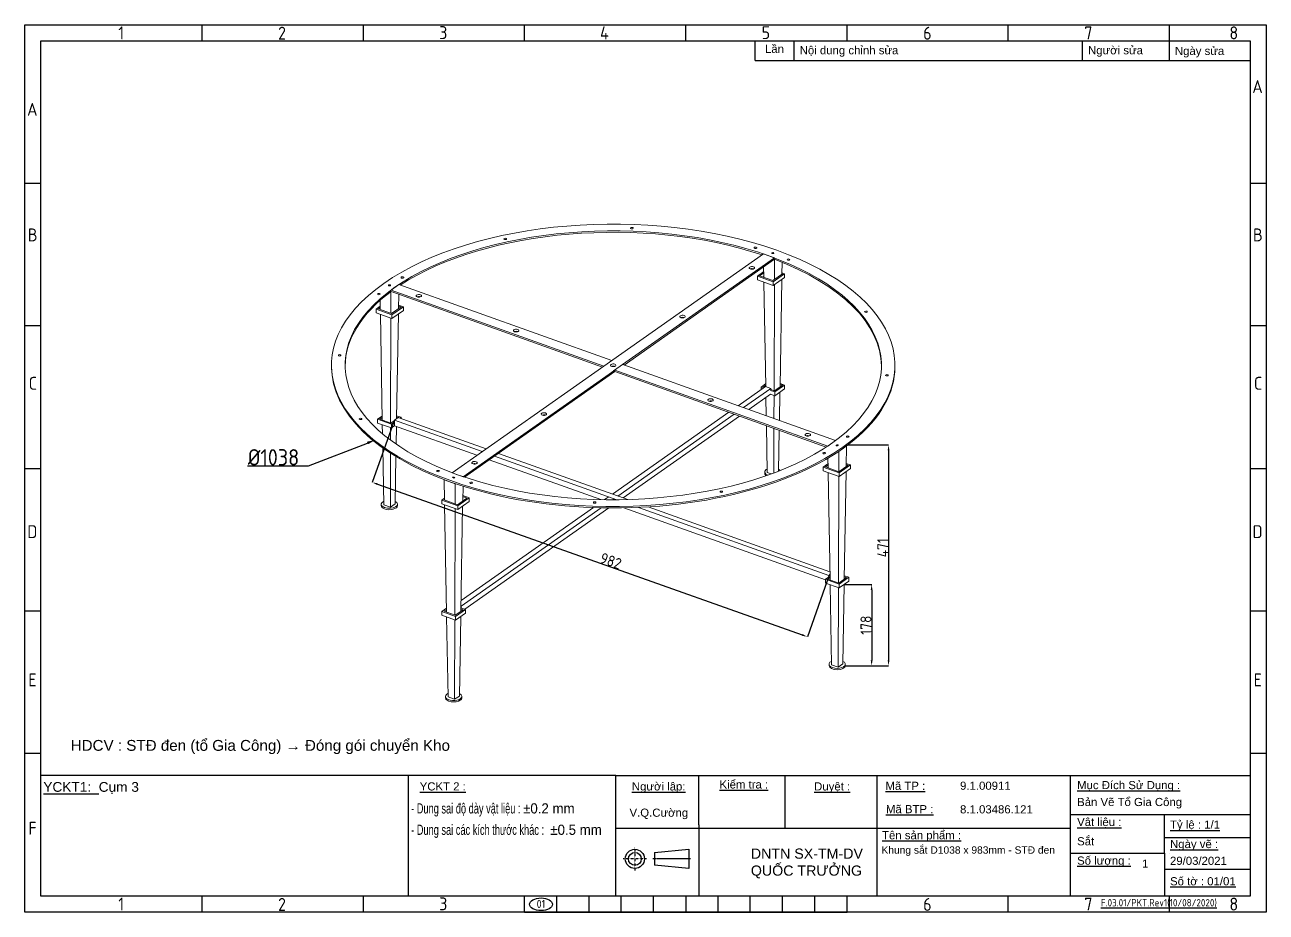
# Model space of a CAD drawing. Header units: millimetres. Extents: x -205945 to -46279, y 28253 to 108078.
# Drawn here: x -48566 to -46279, y 54352 to 55987 of the extents above; entities that cross this region are included whole.
import ezdxf

# ---------------------------------------------------------------- set-up
doc = ezdxf.new("R2010")
doc.units = ezdxf.units.MM
doc.header["$PDMODE"] = 2
for name, pattern in [('CENTER', [2, 1.25, -0.25, 0.25, -0.25]), ('CENTERX2', [4, 2.5, -0.5, 0.5, -0.5]), ('CONTPVMNIL', [0])]:
    doc.linetypes.add(name, pattern=pattern)
doc.layers.get('0').update_dxf_attribs({"linetype": 'CONTPVMNIL'})
doc.layers.get('DEFPOINTS').update_dxf_attribs({"color": 6})
for name, color, linetype in [('CENTER', 1, 'CENTERX2'), ('FRAME050', 6, 'Continuous'), ('MAIN', 7, 'Continuous')]:
    doc.layers.add(name, color=color, linetype=linetype)
doc.styles.add('ISOCP', font='isocp')
doc.styles.add('SLDTEXTSTYLE3', font='TXT', dxfattribs={"width": 0.65, "bigfont": 'bigfont'})
doc.styles.get("Standard").update_dxf_attribs({"font": 'isocp.shx'})
doc.styles.add('style1', font='arial.ttf', dxfattribs={"width": 0.75})
doc.dimstyles.new('Dim20$0', dxfattribs={"dimtxt": 20, "dimasz": 10, "dimexe": 0, "dimexo": 0, "dimgap": 0.6, "dimtad": 1, "dimtoh": 1, "dimdsep": 46, "dimtxsty": 'ISOCP', "dimcen": 0, "dimclrd": 3, "dimclre": 3, "dimclrt": 7, "dimadec": 3, "dimazin": 2, "dimtp": 0.05, "dimtm": 0.05, "dimtfac": 0.7, "dimtofl": 0, "dimtmove": 0, "dimatfit": 3, "dimfxl": 0, "dimtolj": 1, "dimarcsym": 0})
doc.dimstyles.new('Dim20$3', dxfattribs={"dimtxt": 20, "dimasz": 10, "dimexe": 0, "dimexo": 0, "dimgap": 0.6, "dimtad": 1, "dimtoh": 1, "dimdsep": 46, "dimtxsty": 'ISOCP', "dimcen": 0, "dimclrd": 3, "dimclre": 3, "dimclrt": 7, "dimadec": 3, "dimazin": 2, "dimtp": 0.05, "dimtm": 0.05, "dimtfac": 0.7, "dimtofl": 0, "dimtmove": 0, "dimatfit": 3, "dimfxl": 0, "dimtolj": 1, "dimarcsym": 0})

# ---------------------------------------------------------------- blocks, each defined once
blk = doc.blocks.new('ẢERHAEEH')
at = {"layer": 'FRAME050'}
for p, q in [((-261.36, 213.96), (-261.36, 217.92)), ((-221.76, 213.96), (-221.76, 217.92)), ((-182.16, 213.96), (-182.16, 217.92)), ((-142.56, 213.96), (-142.56, 217.92)), ((-102.96, 213.96), (-102.96, 217.92)), ((-63.36, 213.96), (-63.36, 217.92)), ((-23.76, 213.96), (-23.76, 217.92)), ((-300.96, 178.96), (-304.92, 178.96)), ((0, 178.96), (-3.96, 178.96)), ((-300.96, 143.96), (-304.92, 143.96)), ((0, 143.96), (-3.96, 143.96)), ((-304.92, 108.96), (-300.96, 108.96)), ((-3.96, 108.96), (0, 108.96)), ((-300.96, 73.96), (-304.92, 73.96)), ((0, 73.96), (-3.96, 73.96)), ((-300.96, 38.96), (-304.92, 38.96)), ((0, 38.96), (-3.96, 38.96)), ((-261.36, 0), (-261.36, 3.96)), ((-221.76, 0), (-221.76, 3.96)), ((-182.16, 0), (-182.16, 3.96)), ((-174.24, 0), (-174.24, 3.96)), ((-166.32, 0), (-166.32, 3.96)), ((-158.4, 0), (-158.4, 3.96)), ((-150.48, 0), (-150.48, 3.96)), ((-142.56, 3.96), (-142.56, 0)), ((-134.64, 0), (-134.64, 3.96)), ((-126.72, 0), (-126.72, 3.96)), ((-118.8, 0), (-118.8, 3.96)), ((-110.88, 0), (-110.88, 3.96)), ((-102.96, 0), (-102.96, 3.96)), ((-63.36, 0), (-63.36, 3.96)), ((-23.76, 0), (-23.76, 3.96)), ((-182.16, 0), (-102.96, 0))]:
    blk.add_line(p, q, dxfattribs=at)
at = {"layer": 'MAIN', "color": 7, "linetype": 'Continuous'}
blk.add_lwpolyline([(-300.96, 213.96), (-3.96, 213.96), (-3.96, 3.96), (-300.96, 3.96)], close=True, dxfattribs=at)
at = {"layer": 'FRAME050', "style": 'ISOCP'}
for s, p in [('1', (-281.95, 214.36)), ('2', (-242.72, 214.28)), ('3', (-203.13, 214.42)), ('4', (-163.63, 214.36)), ('5', (-123.93, 214.42)), ('6', (-84.25, 214.28)), ('7', (-44.67, 214.36)), ('8', (-9.03, 214.36)), ('A', (-3.41, 201.17)), ('A', (-304.37, 195.59)), ('B', (-304.21, 164.74)), ('B', (-3.25, 164.74)), ('C', (-303.97, 128.3)), ('C', (-3.01, 128.3)), ('D', (-304.3, 91.87)), ('D', (-3.34, 91.87)), ('E', (-304.05, 55.44)), ('E', (-3.09, 55.44)), ('F', (-304.05, 19.01)), ('1', (-281.95, 0.4)), ('2', (-242.72, 0.32)), ('3', (-203.13, 0.46)), ('6', (-84.25, 0.32)), ('7', (-44.67, 0.4)), ('8', (-9.03, 0.4))]:
    blk.add_text(s, height=3.17, dxfattribs=at).set_placement(p)
blk = doc.blocks.new('*D481')
at = {"color": 3, "lineweight": -2, "ltscale": 30, "transparency": 16777216}
for p, q in [((-48043.3, 55174.3), (-47934.8, 55216.2)), ((-48155.9, 55174.3), (-48043.3, 55174.3))]:
    blk.add_line(p, q, dxfattribs=at)
at = {"color": 3, "ltscale": 30, "transparency": 16777216}
blk.add_solid([(-47935.7, 55218.6), (-47933.9, 55213.9), (-47920.8, 55221.6)], dxfattribs=at)
at = {"layer": 'DEFPOINTS', "color": 0, "ltscale": 30, "transparency": 16777216}
for p in [(-46935.5, 55603), (-47920.8, 55221.6)]:
    blk.add_point(p, dxfattribs=at)
at = {"color": 7, "ltscale": 30, "transparency": 16777216, "insert": (-48107.9, 55189.9), "char_height": 30, "attachment_point": 5, "style": 'ISOCP'}
blk.add_mtext('\\A1;%%C1038', dxfattribs=at)
blk = doc.blocks.new('*D482')
at = {"color": 3, "lineweight": -2, "ltscale": 30, "transparency": 16777216}
for p, q in [((-47885.6, 55257.2), (-47925.9, 55143.8)), ((-47916.4, 55140.5), (-47133.8, 54862.8)), ((-47084.2, 54972.8), (-47124.4, 54859.4))]:
    blk.add_line(p, q, dxfattribs=at)
at = {"color": 3, "ltscale": 30, "transparency": 16777216}
for points in [[(-47915.9, 55142), (-47917, 55138.9), (-47925.9, 55143.8)], [(-47133.3, 54864.3), (-47134.4, 54861.2), (-47124.4, 54859.4)]]:
    blk.add_solid(points, dxfattribs=at)
at = {"layer": 'DEFPOINTS', "color": 0, "ltscale": 30, "transparency": 16777216}
for p in [(-47885.6, 55257.2), (-47084.2, 54972.8), (-47124.4, 54859.4)]:
    blk.add_point(p, dxfattribs=at)
at = {"color": 7, "ltscale": 30, "transparency": 16777216, "insert": (-47486.4, 54999.1), "char_height": 20, "attachment_point": 5, "rotation": 340.4628, "style": 'ISOCP'}
blk.add_mtext('\\A1;982', dxfattribs=at)
blk = doc.blocks.new('*D483')
at = {"color": 3, "lineweight": -2, "ltscale": 30, "transparency": 16777216}
for p, q in [((-47056.8, 54955.7), (-47005.9, 54955.7)), ((-47005.9, 54945.7), (-47005.9, 54815.9)), ((-47054.8, 54805.9), (-47005.9, 54805.9))]:
    blk.add_line(p, q, dxfattribs=at)
at = {"color": 3, "ltscale": 30, "transparency": 16777216}
for points in [[(-47007.6, 54945.7), (-47004.3, 54945.7), (-47005.9, 54955.7)], [(-47007.6, 54815.9), (-47004.3, 54815.9), (-47005.9, 54805.9)]]:
    blk.add_solid(points, dxfattribs=at)
at = {"layer": 'DEFPOINTS', "color": 0, "ltscale": 30, "transparency": 16777216}
for p in [(-47056.8, 54955.7), (-47054.8, 54805.9), (-47005.9, 54805.9)]:
    blk.add_point(p, dxfattribs=at)
at = {"color": 7, "ltscale": 30, "transparency": 16777216, "insert": (-47016.5, 54880.8), "char_height": 20, "attachment_point": 5, "rotation": 90, "style": 'ISOCP'}
blk.add_mtext('\\A1;178', dxfattribs=at)
blk = doc.blocks.new('*D769')
at = {"color": 3, "lineweight": -2, "ltscale": 30, "transparency": 16777216}
for p, q in [((-47053.3, 55212.7), (-46974.8, 55212.7)), ((-46974.8, 55202.7), (-46974.8, 54816.1)), ((-47054.5, 54806.1), (-46974.8, 54806.1))]:
    blk.add_line(p, q, dxfattribs=at)
at = {"color": 3, "ltscale": 30, "transparency": 16777216}
for points in [[(-46976.4, 55202.7), (-46973.1, 55202.7), (-46974.8, 55212.7)], [(-46976.4, 54816.1), (-46973.1, 54816.1), (-46974.8, 54806.1)]]:
    blk.add_solid(points, dxfattribs=at)
at = {"layer": 'DEFPOINTS', "color": 0, "ltscale": 30, "transparency": 16777216}
for p in [(-47053.3, 55212.7), (-47054.5, 54806.1), (-46974.8, 54806.1)]:
    blk.add_point(p, dxfattribs=at)
at = {"color": 7, "ltscale": 30, "transparency": 16777216, "insert": (-46985.4, 55023.3), "char_height": 20, "attachment_point": 5, "rotation": 90, "style": 'ISOCP'}
blk.add_mtext('\\A1;471', dxfattribs=at)

msp = doc.modelspace()

# ---------------------------------------------------------------- linework, layer by layer
at = {"color": 0, "linetype": 'Continuous', "lineweight": 0, "extrusion": (0, 0.865351, 0.501167)}
for p, q in [((-47205.394, 55564.556, 0), (-47499.357, 55357.886, 0)), ((-47481.448, 55348.892, 0), (-47185.037, 55557.283, 0)), ((-47185.087, 55554.652, 0), (-47462.04, 55359.941, 0)), ((-47185.037, 55557.283, 0), (-47205.394, 55564.556, 0)), ((-47184.975, 55554.61, 0), (-47185.084, 55517.444, 0)), ((-47170.739, 55549.036, 0), (-47171.117, 55527.263, 0)), ((-47204.809, 55532.067, 0), (-47216.489, 55523.856, 0)), ((-47212.305, 55524.208, 0), (-47204.765, 55529.509, 0)), ((-47204.96, 55540.68, 0), (-47204.625, 55521.464, 0)), ((-47170.463, 55527.723, 0), (-47187.876, 55515.48, 0)), ((-47187.175, 55513.383, 0), (-47166.278, 55528.075, 0)), ((-47171.105, 55527.953, 0), (-47170.463, 55527.723, 0)), ((-47166.278, 55528.075, 0), (-47171.073, 55529.788, 0)), ((-47166.278, 55528.075, 0), (-47166.278, 55521.152, 0)), ((-47876.866, 55508.14, 0), (-47891.378, 55497.938, 0)), ((-47484.845, 55368.088, 0), (-47876.866, 55508.14, 0)), ((-47216.489, 55523.856, 0), (-47216.489, 55516.933, 0)), ((-47216.489, 55523.856, 0), (-47187.175, 55513.383, 0)), ((-47187.175, 55506.46, 0), (-47216.489, 55516.933, 0)), ((-47187.876, 55515.48, 0), (-47212.305, 55524.208, 0)), ((-47204.646, 55522.67, 0), (-47205.776, 55521.875, 0)), ((-47204.471, 55512.64, 0), (-47201.12, 55320.387, 0)), ((-47166.278, 55521.152, 0), (-47187.175, 55506.46, 0)), ((-47187.175, 55513.383, 0), (-47187.175, 55506.46, 0)), ((-47185.112, 55507.911, 0), (-47185.687, 55312.687, 0)), ((-47171.285, 55517.632, 0), (-47174.726, 55319.638, 0)), ((-47891.465, 55495.199, 0), (-47891.583, 55455.128, 0)), ((-47891.378, 55497.938, 0), (-47499.357, 55357.886, 0)), ((-47501.805, 55356.165, 0), (-47891.307, 55495.317, 0)), ((-47877.219, 55490.284, 0), (-47877.684, 55463.535, 0)), ((-47911.226, 55468.445, 0), (-47918.908, 55463.044, 0)), ((-47918.908, 55463.044, 0), (-47889.594, 55452.571, 0)), ((-47918.908, 55463.044, 0), (-47918.908, 55456.121, 0)), ((-47914.724, 55463.395, 0), (-47911.181, 55465.886, 0)), ((-47890.295, 55454.668, 0), (-47914.724, 55463.395, 0)), ((-47911.411, 55479.08, 0), (-47911.115, 55462.106, 0)), ((-47872.881, 55466.911, 0), (-47890.295, 55454.668, 0)), ((-47889.594, 55452.571, 0), (-47868.697, 55467.262, 0)), ((-47868.697, 55460.339, 0), (-47889.594, 55445.648, 0)), ((-47877.596, 55468.595, 0), (-47872.881, 55466.911, 0)), ((-47868.697, 55467.262, 0), (-47877.564, 55470.43, 0)), ((-47868.697, 55467.262, 0), (-47868.697, 55460.339, 0)), ((-47889.594, 55445.648, 0), (-47918.908, 55456.121, 0)), ((-47910.961, 55453.282, 0), (-47907.572, 55258.829, 0)), ((-47891.609, 55446.368, 0), (-47892.177, 55253.329, 0)), ((-47889.594, 55452.571, 0), (-47889.594, 55445.648, 0)), ((-47877.851, 55453.904, 0), (-47881.201, 55261.162, 0)), ((-48000.922, 55356.755, 0), (-48000.922, 55359.351, 0)), ((-47499.357, 55357.886, 0), (-47778.892, 55161.36, 0)), ((-47758.535, 55154.087, 0), (-47479, 55350.613, 0)), ((-47479, 55348.017, 0), (-47755.903, 55153.341, 0)), ((-47479, 55350.613, 0), (-47086.863, 55210.52, 0)), ((-47089.6, 55208.901, 0), (-47479, 55348.017, 0)), ((-47072.352, 55220.722, 0), (-47464.488, 55360.816, 0)), ((-46962.922, 55356.755, 0), (-46962.922, 55359.351, 0)), ((-47201.241, 55320.431, 0), (-47251.851, 55284.849, 0)), ((-47201.203, 55325.198, 0), (-47209.516, 55319.354, 0)), ((-47205.331, 55319.705, 0), (-47201.159, 55322.639, 0)), ((-47191.469, 55316.94, 0), (-47201.241, 55320.431, 0)), ((-47170.463, 55322.635, 0), (-47184.974, 55312.433, 0)), ((-47184.273, 55310.336, 0), (-47166.278, 55322.987, 0)), ((-47174.648, 55324.13, 0), (-47170.463, 55322.635, 0)), ((-47166.278, 55322.987, 0), (-47174.616, 55325.965, 0)), ((-47166.278, 55322.987, 0), (-47166.278, 55316.064, 0)), ((-47191.469, 55316.94, 0), (-47242.079, 55281.358, 0)), ((-47192.008, 55306.176, 0), (-47232.286, 55277.86, 0)), ((-47209.516, 55319.354, 0), (-47209.516, 55314.613, 0)), ((-47209.516, 55319.354, 0), (-47205.044, 55317.756, 0)), ((-47203.303, 55318.981, 0), (-47205.331, 55319.705, 0)), ((-47200.765, 55300.02, 0), (-47200.178, 55266.389, 0)), ((-47192.008, 55313.099, 0), (-47184.273, 55310.336, 0)), ((-47184.273, 55303.413, 0), (-47192.008, 55306.176, 0)), ((-47191.469, 55313.478, 0), (-47191.469, 55316.94, 0)), ((-47184.974, 55312.433, 0), (-47191.469, 55314.753, 0)), ((-47185.712, 55303.927, 0), (-47185.838, 55261.266, 0)), ((-47166.278, 55316.064, 0), (-47184.273, 55303.413, 0)), ((-47184.273, 55310.336, 0), (-47184.273, 55303.413, 0)), ((-47174.893, 55310.007, 0), (-47175.803, 55257.681, 0)), ((-47907.694, 55265.84, 0), (-47916.006, 55259.996, 0)), ((-47916.006, 55259.996, 0), (-47890.763, 55250.978, 0)), ((-47916.006, 55259.996, 0), (-47916.006, 55253.073, 0)), ((-47890.763, 55244.055, 0), (-47916.006, 55253.073, 0)), ((-47911.822, 55260.348, 0), (-47907.649, 55263.281, 0)), ((-47891.465, 55253.075, 0), (-47911.822, 55260.348, 0)), ((-47885.249, 55257.445, 0), (-47891.465, 55253.075, 0)), ((-47890.763, 55250.978, 0), (-47885.249, 55254.855, 0)), ((-47878.283, 55263.213, 0), (-47885.249, 55258.316, 0)), ((-47885.249, 55258.316, 0), (-47885.249, 55247.932, 0)), ((-47885.249, 55258.316, 0), (-47723.285, 55200.454, 0)), ((-47881.138, 55264.772, 0), (-47876.953, 55263.277, 0)), ((-47872.769, 55263.629, 0), (-47881.106, 55266.607, 0)), ((-47878.283, 55263.213, 0), (-47716.32, 55205.351, 0)), ((-47876.953, 55263.277, 0), (-47877.461, 55262.92, 0)), ((-47875.019, 55262.047, 0), (-47872.769, 55263.629, 0)), ((-47872.769, 55263.629, 0), (-47872.769, 55261.243, 0)), ((-47268.811, 55272.926, 0), (-47483.325, 55122.112, 0)), ((-47259.039, 55269.435, 0), (-47473.554, 55118.621, 0)), ((-47249.246, 55265.936, 0), (-47463.76, 55115.122, 0)), ((-47907.418, 55250.005, 0), (-47907.127, 55233.322, 0)), ((-47892.203, 55244.569, 0), (-47892.271, 55221.507, 0)), ((-47890.763, 55250.978, 0), (-47890.763, 55244.055, 0)), ((-47885.249, 55247.932, 0), (-47890.763, 55244.055, 0)), ((-47885.249, 55247.932, 0), (-47733.079, 55193.568, 0)), ((-47881.454, 55246.576, 0), (-47882.018, 55214.134, 0)), ((-47199.863, 55248.294, 0), (-47198.358, 55161.932, 0)), ((-47185.891, 55243.302, 0), (-47186.133, 55161.06, 0)), ((-47176.113, 55239.809, 0), (-47177.424, 55164.4, 0)), ((-47906.673, 55207.286, 0), (-47904.848, 55102.574, 0)), ((-47086.863, 55210.52, 0), (-47072.352, 55220.722, 0)), ((-47052.023, 55210.864, 0), (-47066.535, 55200.661, 0)), ((-47052.023, 55210.864, 0), (-47052.678, 55173.193, 0)), ((-47052.175, 55210.918, 0), (-47052.023, 55210.864, 0)), ((-47892.341, 55197.546, 0), (-47892.634, 55098.211, 0)), ((-47882.415, 55191.319, 0), (-47883.927, 55104.332, 0)), ((-47710.274, 55185.421, 0), (-47504.877, 55112.042, 0)), ((-47700.48, 55192.306, 0), (-47475.128, 55111.798, 0)), ((-47693.514, 55197.203, 0), (-47455.39, 55112.132, 0)), ((-47086.549, 55188.255, 0), (-47086.239, 55170.491, 0)), ((-47066.535, 55200.661, 0), (-47066.686, 55200.715, 0)), ((-47066.535, 55200.661, 0), (-47066.644, 55163.49, 0)), ((-47778.892, 55161.36, 0), (-47758.535, 55154.087, 0)), ((-47202.897, 55162.811, 0), (-47202.897, 55160.215, 0)), ((-47198.358, 55161.932, 0), (-47190.94, 55159.282, 0)), ((-47086.37, 55177.998, 0), (-47095.148, 55171.827, 0)), ((-47095.148, 55171.827, 0), (-47095.148, 55164.904, 0)), ((-47095.148, 55171.827, 0), (-47065.833, 55161.354, 0)), ((-47065.833, 55154.431, 0), (-47095.148, 55164.904, 0)), ((-47090.964, 55172.178, 0), (-47086.326, 55175.439, 0)), ((-47066.535, 55163.451, 0), (-47090.964, 55172.178, 0)), ((-47086.086, 55161.667, 0), (-47082.642, 54964.117, 0)), ((-47049.121, 55175.694, 0), (-47066.535, 55163.451, 0)), ((-47065.833, 55161.354, 0), (-47044.937, 55176.046, 0)), ((-47044.937, 55169.123, 0), (-47065.833, 55154.431, 0)), ((-47065.833, 55161.354, 0), (-47065.833, 55154.431, 0)), ((-47052.845, 55163.563, 0), (-47056.287, 54965.568, 0)), ((-47052.613, 55176.941, 0), (-47049.121, 55175.694, 0)), ((-47044.937, 55176.046, 0), (-47052.581, 55178.776, 0)), ((-47044.937, 55176.046, 0), (-47044.937, 55169.123, 0)), ((-47793.382, 55148.576, 0), (-47793.274, 55148.652, 0)), ((-47793.382, 55148.576, 0), (-47792.73, 55111.133, 0)), ((-47773.025, 55141.303, 0), (-47793.382, 55148.576, 0)), ((-47773.025, 55141.303, 0), (-47773.135, 55104.132, 0)), ((-47772.917, 55141.379, 0), (-47773.025, 55141.303, 0)), ((-47066.67, 55154.73, 0), (-47067.247, 54958.618, 0)), ((-47792.786, 55114.375, 0), (-47797.567, 55111.015, 0)), ((-47751.54, 55114.882, 0), (-47768.954, 55102.639, 0)), ((-47768.252, 55100.542, 0), (-47747.356, 55115.233, 0)), ((-47758.77, 55136.745, 0), (-47759.244, 55109.465, 0)), ((-47759.103, 55117.584, 0), (-47751.54, 55114.882, 0)), ((-47747.356, 55115.233, 0), (-47759.071, 55119.419, 0)), ((-47747.356, 55115.233, 0), (-47747.356, 55108.31, 0)), ((-47490.291, 55117.215, 0), (-47497.846, 55111.903, 0)), ((-47909.387, 55103.453, 0), (-47909.387, 55100.857, 0)), ((-47904.848, 55102.574, 0), (-47892.634, 55098.211, 0)), ((-47892.634, 55098.211, 0), (-47883.927, 55104.332, 0)), ((-47879.387, 55103.453, 0), (-47879.387, 55100.857, 0)), ((-47797.567, 55111.015, 0), (-47797.567, 55104.092, 0)), ((-47797.567, 55111.015, 0), (-47768.252, 55100.542, 0)), ((-47768.252, 55093.619, 0), (-47797.567, 55104.092, 0)), ((-47793.382, 55111.366, 0), (-47792.742, 55111.817, 0)), ((-47768.954, 55102.639, 0), (-47793.382, 55111.366, 0)), ((-47792.576, 55102.309, 0), (-47789.132, 54904.76, 0)), ((-47773.16, 55095.372, 0), (-47773.738, 54899.26, 0)), ((-47747.356, 55108.31, 0), (-47768.252, 55093.619, 0)), ((-47768.252, 55100.542, 0), (-47768.252, 55093.619, 0)), ((-47759.412, 55099.834, 0), (-47762.777, 54906.21, 0)), ((-47518.617, 55097.3, 0), (-47762.435, 54925.885, 0)), ((-47504.458, 55096.894, 0), (-47762.065, 54915.784, 0)), ((-47758.069, 55110.291, 0), (-47759.223, 55110.704, 0)), ((-47489.991, 55096.68, 0), (-47755.536, 54909.99, 0)), ((-47480.52, 55113.724, 0), (-47483.291, 55111.775, 0)), ((-47462.312, 55096.835, 0), (-47091.076, 54964.208, 0)), ((-47435.628, 55097.686, 0), (-47084.805, 54972.352, 0)), ((-47417.656, 55098.651, 0), (-47082.902, 54979.058, 0)), ((-47085.562, 54969.161, 0), (-47091.076, 54965.284, 0)), ((-47091.076, 54965.284, 0), (-47091.076, 54958.361, 0)), ((-47091.076, 54965.284, 0), (-47065.833, 54956.266, 0)), ((-47065.833, 54949.343, 0), (-47091.076, 54958.361, 0)), ((-47086.892, 54965.636, 0), (-47082.72, 54968.569, 0)), ((-47066.535, 54958.363, 0), (-47086.892, 54965.636, 0)), ((-47082.81, 54973.755, 0), (-47084.805, 54972.352, 0)), ((-47084.805, 54972.352, 0), (-47084.805, 54968.891, 0)), ((-47082.488, 54955.293, 0), (-47079.918, 54807.863, 0)), ((-47052.023, 54968.565, 0), (-47066.535, 54958.363, 0)), ((-47065.833, 54956.266, 0), (-47047.839, 54968.917, 0)), ((-47047.839, 54961.994, 0), (-47065.833, 54949.343, 0)), ((-47065.833, 54956.266, 0), (-47065.833, 54949.343, 0)), ((-47056.454, 54955.937, 0), (-47058.997, 54809.62, 0)), ((-47056.209, 54970.061, 0), (-47052.023, 54968.565, 0)), ((-47047.839, 54968.917, 0), (-47056.177, 54971.896, 0)), ((-47047.839, 54968.917, 0), (-47047.839, 54961.994, 0)), ((-47067.273, 54949.858, 0), (-47067.704, 54803.499, 0)), ((-47789.255, 54911.77, 0), (-47797.567, 54905.926, 0)), ((-47793.382, 54906.278, 0), (-47789.21, 54909.211, 0)), ((-47758.514, 54909.208, 0), (-47773.025, 54899.005, 0)), ((-47772.324, 54896.908, 0), (-47754.329, 54909.559, 0)), ((-47762.699, 54910.703, 0), (-47758.514, 54909.208, 0)), ((-47754.329, 54909.559, 0), (-47762.667, 54912.538, 0)), ((-47762.065, 54915.784, 0), (-47762.607, 54915.978, 0)), ((-47762.065, 54912.323, 0), (-47762.065, 54915.784, 0)), ((-47754.329, 54909.559, 0), (-47754.329, 54902.636, 0)), ((-47797.567, 54905.926, 0), (-47797.567, 54899.004, 0)), ((-47797.567, 54905.926, 0), (-47772.324, 54896.908, 0)), ((-47772.324, 54889.985, 0), (-47797.567, 54899.004, 0)), ((-47773.025, 54899.005, 0), (-47793.382, 54906.278, 0)), ((-47788.979, 54895.935, 0), (-47786.409, 54748.505, 0)), ((-47773.764, 54890.5, 0), (-47774.194, 54744.141, 0)), ((-47754.329, 54902.636, 0), (-47772.324, 54889.985, 0)), ((-47772.324, 54896.908, 0), (-47772.324, 54889.985, 0)), ((-47762.944, 54896.58, 0), (-47765.487, 54750.262, 0)), ((-47084.458, 54808.741, 0), (-47084.458, 54806.145, 0)), ((-47079.918, 54807.863, 0), (-47067.704, 54803.499, 0)), ((-47067.704, 54803.499, 0), (-47058.997, 54809.62, 0)), ((-47054.458, 54808.741, 0), (-47054.458, 54806.145, 0)), ((-47790.948, 54749.384, 0), (-47790.948, 54746.788, 0)), ((-47786.409, 54748.505, 0), (-47774.194, 54744.141, 0)), ((-47774.194, 54744.141, 0), (-47765.487, 54750.262, 0)), ((-47760.948, 54749.384, 0), (-47760.948, 54746.788, 0))]:
    msp.add_line(p, q, dxfattribs=at)
for p, q in [((-47477.052, 54603.75), (-48536.316, 54603.75)), ((-47859.909, 54603.75), (-47859.909, 54381.803)), ((-47165.763, 54603.75), (-47165.763, 54506.98)), ((-46639.349, 54532.106), (-46639.349, 54603.75)), ((-47477.052, 54506.98), (-46995.882, 54506.98)), ((-47324.087, 54513.133), (-47324.087, 54381.803)), ((-46466.548, 54489.902), (-46308.816, 54489.902)), ((-46466.548, 54431.08), (-46308.816, 54431.08))]:
    msp.add_line(p, q)
at = {"ltscale": 3}
msp.add_line((-46995.882, 54506.98), (-46639.349, 54506.98), dxfattribs=at)
at = {"linetype": 'ByBlock'}
msp.add_line((-46466.548, 54461.003), (-46466.548, 54381.803), dxfattribs=at)
at = {"color": 0, "linetype": 'Continuous', "lineweight": 0}
for centre, major_axis, start_param, end_param in [((-47481.922, 55359.351, 0), (-519, 0), -5.331687179632194, 0.9514981275473926), ((-47481.922, 55356.755, 0), (-494, 0), -2.15869906, -0.65314679), ((-47481.922, 55356.755, 0), (494, 0), 0.00524295, 0.92619178), ((-47226.56, 55536.286, 0), (-2.5, 0), -2.19009453, -0.31736757), ((-47226.56, 55536.286, 0), (2.5, 0), 0.31736757, 0.95149813), ((-47481.922, 55356.755, 0), (-494, 0), -0.59399185, -0.00524295), ((-47840.151, 55484.734, 0), (-2.5, 0), -2.19009453, -0.31736757), ((-47840.151, 55484.734, 0), (2.5, 0), 0.31736757, 0.95149813), ((-47354.262, 55446.506, 0), (-2.5, 0), -2.19009453, -0.31736757), ((-47354.262, 55446.506, 0), (2.5, 0), 0.31736757, 0.95149813), ((-47661.008, 55420.734, 0), (-2.5, 0), -2.19009453, -0.31736757), ((-47661.008, 55420.734, 0), (2.5, 0), 0.31736757, 0.95149813), ((-47481.922, 55356.755, 0), (-2.5, 0), -2.19009453, -0.31736757), ((-47481.922, 55356.755, 0), (-2.5, 0), -2.19009453, -0.31736757), ((-47481.922, 55356.755, 0), (2.5, 0), 0.31736757, 0.95149813), ((-47481.922, 55356.755, 0), (2.5, 0), 0.31736757, 0.95149813), ((-47302.722, 55292.734, 0), (-2.5, 0), -2.19009453, -0.31736757), ((-47302.722, 55292.734, 0), (2.5, 0), 0.31736757, 0.95149813), ((-47609.666, 55266.945, 0), (-2.5, 0), -2.19009453, -0.31736757), ((-47609.666, 55266.945, 0), (2.5, 0), 0.31736757, 0.95149813), ((-47123.579, 55228.734, 0), (-2.5, 0), -2.19009453, -0.31736757), ((-47123.579, 55228.734, 0), (2.5, 0), 0.31736757, 0.95149813), ((-47737.368, 55177.164, 0), (-2.5, 0), -2.19009453, -0.31736757), ((-47737.368, 55177.164, 0), (2.5, 0), 0.31736757, 0.95149813), ((-47187.897, 55162.811, 0), (-15, 0), -0.6192982, 0.88838671), ((-47187.897, 55162.811, 0), (-15, 0), -0.78894353, -0.6192982), ((-47187.897, 55162.811, 0), (-15, 0), -2.74329553, -2.34977812), ((-47894.387, 55103.453, 0), (-15, 0), -0.78894353, 0.95149813), ((-47894.387, 55103.453, 0), (15, 0), -2.19009453, 0.79181453), ((-47069.458, 54808.741, 0), (-15, 0), -0.78894353, 3.93340718), ((-47775.948, 54749.384, 0), (-15, 0), -0.78894353, 2.52229445), ((-47775.948, 54749.384, 0), (15, 0), -0.6192982, 0.79181453)]:
    msp.add_ellipse(centre, major_axis=major_axis, ratio=0.50116692, start_param=start_param, end_param=end_param, dxfattribs=at)
at = {"color": 0, "linetype": 'Continuous', "lineweight": 0, "extrusion": (-5.55112e-17, -9.24446e-33, -1)}
msp.add_ellipse((-47481.922, 55359.351, 0), major_axis=(494, 0), ratio=0.50116692, start_param=-4.093090781137342, end_param=2.190094526042244, dxfattribs=at)
at = {"color": 0, "linetype": 'Continuous', "lineweight": 0, "extrusion": (1.33279e-16, -5.55112e-17, -1)}
for centre, major_axis, start_param, end_param in [((-47447.585, 55612.061, 0), (2.5, 0), -4.093090781137289, 2.190094526042297), ((-47680.984, 55592.172, 0), (2.5, 0), -4.093090781137289, 2.190094526042297), ((-47219.976, 55575.795, 0), (2.5, 0), -4.093090781137289, 2.190094526042297), ((-47226.56, 55538.882, 0), (5, 0), -0.95149813, 5.33168718), ((-47870.393, 55521.148, 0), (2.5, 0), -4.093090781137289, 2.190094526042297), ((-47913.803, 55490.629, 0), (2.5, 0), -4.093090781137289, 2.190094526042297), ((-47840.151, 55487.33, 0), (5, 0), -0.95149813, 5.33168718), ((-47016.445, 55458.034, 0), (2.5, 0), -4.093090781137653, 2.190094526041933), ((-47354.262, 55449.102, 0), (5, 0), -0.95149813, 5.33168718), ((-47661.008, 55423.33, 0), (5, 0), -0.95149813, 5.33168718), ((-47986.001, 55377.731, 0), (2.5, 0), -4.093090781137289, 2.190094526042297), ((-47481.922, 55359.351, 0), (5, 0), -0.95149813, 5.33168718), ((-47481.922, 55359.351, 0), (5, 0), -0.95149813, 5.33168718), ((-46977.844, 55340.971, 0), (2.5, 0), -4.093090781137289, 2.190094526042297), ((-47302.722, 55295.33, 0), (5, 0), -0.95149813, 5.33168718), ((-47947.4, 55260.668, 0), (2.5, 0), -4.093090781137289, 2.190094526042297), ((-47609.666, 55269.541, 0), (5, 0), -0.95149813, 5.33168718), ((-47123.579, 55231.33, 0), (5, 0), -0.95149813, 5.33168718), ((-47050.042, 55228.072, 0), (2.5, 0), -4.093090781137289, 2.190094526042297), ((-47093.452, 55197.553, 0), (2.5, 0), -4.093090781137654, 2.190094526041932), ((-47804.764, 55164.662, 0), (2.5, 0), -4.093090781137289, 2.190094526042297), ((-47737.368, 55179.76, 0), (5, 0), -0.95149813, 5.33168718), ((-47743.869, 55142.907, 0), (2.5, 0), -4.093090781137654, 2.190094526041932), ((-47282.861, 55126.529, 0), (2.5, 0), -4.093090781137289, 2.190094526042297), ((-47516.26, 55106.64, 0), (2.5, 0), -4.093090781137289, 2.190094526042297)]:
    msp.add_ellipse(centre, major_axis=major_axis, ratio=0.50116692, start_param=start_param, end_param=end_param, dxfattribs=at)
at = {"color": 0, "linetype": 'Continuous', "lineweight": 0, "extrusion": (8.65026e-17, -5.55112e-17, -1)}
msp.add_ellipse((-47187.918, 55566.05, 0), major_axis=(2, 0), ratio=0.50116692, start_param=-5.663887107932682, end_param=0.6192981992469044, dxfattribs=at)
at = {"color": 0, "linetype": 'Continuous', "lineweight": 0, "extrusion": (3.31905e-17, -5.55112e-17, -1)}
msp.add_ellipse((-47159.081, 55554.04, 0), major_axis=(2.493, 0), ratio=0.50116692, start_param=-4.09309078113742, end_param=2.190094526042166, dxfattribs=at)
at = {"color": 0, "linetype": 'Continuous', "lineweight": 0, "extrusion": (-8.32019e-17, -2.22045e-16, -1)}
msp.add_ellipse((-47894.358, 55506.696, 0), major_axis=(-2, 0), ratio=0.50116692, start_param=-4.09309078113747, end_param=2.190094526042116, dxfattribs=at)
at = {"color": 0, "linetype": 'Continuous', "lineweight": 0, "extrusion": (8.29563e-17, 1.66533e-16, -1)}
msp.add_ellipse((-47481.922, 55356.755, 0), major_axis=(-519, 0), ratio=0.50116692, start_param=-0.95149813, end_param=0, dxfattribs=at)
at = {"color": 0, "linetype": 'Continuous', "lineweight": 0, "extrusion": (-5.76803e-17, -1.66533e-16, -1)}
msp.add_ellipse((-47481.922, 55356.755, 0), major_axis=(519, 0), ratio=0.50116692, start_param=0, end_param=2.19009453, dxfattribs=at)
at = {"color": 0, "linetype": 'Continuous', "lineweight": 0, "extrusion": (-1.37806e-17, -1.11022e-16, -1)}
msp.add_ellipse((-47069.487, 55212.005, 0), major_axis=(2, 0), ratio=0.50116692, start_param=-4.093090781137471, end_param=2.190094526042115, dxfattribs=at)
at = {"color": 0, "linetype": 'Continuous', "lineweight": 0, "extrusion": (-5.55112e-17, -1.66533e-16, -1)}
msp.add_ellipse((-47187.897, 55160.215, 0), major_axis=(-15, 0), ratio=0.50116692, start_param=-0.60182137, end_param=0, dxfattribs=at)
at = {"color": 0, "linetype": 'Continuous', "lineweight": 0, "extrusion": (4.47721e-17, -9.23805e-30, -1)}
msp.add_ellipse((-47775.927, 55152.651, 0), major_axis=(-2, 0), ratio=0.50116692, start_param=-5.663887107932043, end_param=0.6192981992475435, dxfattribs=at)
at = {"color": 0, "linetype": 'Continuous', "lineweight": 0, "extrusion": (-5.55112e-17, -3.88578e-16, -1)}
msp.add_ellipse((-47894.387, 55100.857, 0), major_axis=(-15, 0), ratio=0.50116692, start_param=-0.95149813, end_param=0, dxfattribs=at)
at = {"color": 0, "linetype": 'Continuous', "lineweight": 0, "extrusion": (5.10327e-17, -5.55112e-17, -1)}
msp.add_ellipse((-47894.387, 55100.857, 0), major_axis=(15, 0), ratio=0.50116692, start_param=0, end_param=2.19009453, dxfattribs=at)
at = {"color": 0, "linetype": 'Continuous', "lineweight": 0, "extrusion": (2.2211e-17, -1.11022e-16, -1)}
msp.add_ellipse((-47069.458, 54806.145, 0), major_axis=(15, 0), ratio=0.50116692, start_param=0, end_param=3.14159265, dxfattribs=at)
at = {"color": 0, "linetype": 'Continuous', "lineweight": 0, "extrusion": (-3.03428e-17, -5.55112e-17, -1)}
msp.add_ellipse((-47775.948, 54746.788, 0), major_axis=(-15, 0), ratio=0.50116692, start_param=-2.52229445, end_param=0, dxfattribs=at)
at = {"color": 0, "linetype": 'Continuous', "lineweight": 0, "extrusion": (-1.22692e-16, -1.66533e-16, -1)}
msp.add_ellipse((-47775.948, 54746.788, 0), major_axis=(15, 0), ratio=0.50116692, start_param=0, end_param=0.6192982, dxfattribs=at)
at = {"color": 1}
msp.add_ellipse((-47614.921, 54366.608), major_axis=(-21.079, 0), ratio=0.55171628, dxfattribs=at)
at = {"layer": 'CENTER', "color": 1, "linetype": 'CENTER', "ltscale": 0.05}
for p, q in [((-47442.172, 54471.646), (-47442.172, 54428.862)), ((-47420.78, 54450.254), (-47463.563, 54450.254))]:
    msp.add_line(p, q, dxfattribs=at)
at = {"layer": 'CENTER'}
msp.add_line((-47339.619, 54450.254), (-47408.943, 54450.254), dxfattribs=at)
at = {"layer": 'DEFPOINTS', "ltscale": 30}
msp.add_lwpolyline([(-48566.016, 55986.503), (-46279.116, 55986.503), (-46279.116, 54352.103), (-48566.016, 54352.103)], close=True, dxfattribs=at)
at = {"layer": 'MAIN'}
for p, q in [((-47220.531, 55920.803), (-47220.531, 55956.803)), ((-47148.531, 55920.803), (-47148.531, 55956.803)), ((-46617.324, 55920.803), (-46617.324, 55956.803)), ((-46457.316, 55920.803), (-46457.316, 55956.803)), ((-47220.531, 55920.803), (-46308.816, 55920.803)), ((-47477.052, 54603.75), (-46308.816, 54603.75)), ((-47477.052, 54506.98), (-47477.052, 54603.75)), ((-47324.087, 54513.133), (-47324.087, 54603.75)), ((-46995.882, 54532.106), (-46995.882, 54603.75)), ((-46995.882, 54461.003), (-46995.882, 54532.106)), ((-46639.349, 54532.106), (-46308.816, 54532.106)), ((-46639.349, 54461.003), (-46639.349, 54532.106)), ((-46466.548, 54461.003), (-46466.548, 54532.106)), ((-47477.052, 54381.803), (-47477.052, 54506.98)), ((-47406.21, 54462.015), (-47343.001, 54467.896)), ((-47406.21, 54462.015), (-47406.21, 54438.493)), ((-47343.001, 54467.896), (-47343.001, 54432.612)), ((-46995.882, 54381.803), (-46995.882, 54461.003)), ((-46639.349, 54461.003), (-46466.548, 54461.003)), ((-46639.349, 54381.803), (-46639.349, 54461.003)), ((-46457.919, 54461.003), (-46457.604, 54461.003)), ((-47343.001, 54432.612), (-47406.21, 54438.493))]:
    msp.add_line(p, q, dxfattribs=at)
for radius in [17.642, 11.761]:
    msp.add_circle((-47442.172, 54450.254), radius, dxfattribs=at)

# ---------------------------------------------------------------- block references
at = {"xscale": 7.5, "yscale": 7.5, "zscale": 7.5}
msp.add_blockref('ẢERHAEEH', (-46279.116, 54352.103), dxfattribs=at)

# ---------------------------------------------------------------- texts
at = {"attachment_point": 1}
for s, insert, char_height, width in [('{\\fArial|b0|i0|c0|p34;Lần}', (-47202.407, 55949.703), 15, 24.50884), ('{\\fArial|b0|i0|c0|p34;\\LYCKT1:\\l  Cụm 3}', (-48531.889, 54591.78), 18, 271.29006), ('{\\fArial|b0|i0|c0|p34;29/03/2021}', (-46456.341, 54454.213), 15, 11.98235), ('{\\LF.03.01/PKT.Rev1(10/08/2020)}', (-46583.559, 54376.21), 13.5, 28.97216)]:
    msp.add_mtext(s, dxfattribs=dict(at, insert=insert, char_height=char_height, width=width))
at = {"color": 0, "attachment_point": 1, "style": 'SLDTEXTSTYLE3'}
for s, insert, char_height, width in [('{\\fArial|b0|i0|c0|p34;\\W1;\\C256;Nội dung chỉnh sửa}', (-47138.482, 55947.223), 15, 274.88014), ('{\\fArial|b0|i0|c0|p34;\\W1;\\C256;Người sửa}', (-46607.275, 55947.223), 15, 274.88014), ('{\\fArial|b0|i0|c0|p34;\\W1;\\C256;Ngày sửa}', (-46447.267, 55945.923), 15, 274.88014), ('{\\fArial|b0|i0|c0|p34;\\W1;\\L\\C256;YCKT 2 :}', (-47838.561, 54591.246), 15, 104.20621), ('{\\fArial|b0|i0|c0|p34;\\W1;\\L\\C256;Người lập:}', (-47447.678, 54591.246), 15, 104.20621), ('{\\fArial|b0|i0|c0|p34;\\W1;\\L\\C256;Kiểm tra :}', (-47286.236, 54594.878), 15, 104.20621), ('{\\fArial|b0|i0|c0|p34;\\W1;\\L\\C256;Duyệt :}', (-47111.881, 54591.246), 15, 104.20621), ('{\\fArial|b0|i0|c0|p34;\\W1;\\L\\C256;Mã TP :}', (-46980.526, 54592.319), 15, 104.20621), ('{\\fArial|b0|i0|c0|p34;\\W1;\\C256;9.1.00911}', (-46843.06, 54592.538), 15, 104.20621), ('{\\fArial|b0|i0|c0|p34;\\W1;\\L\\C256;Mục Đích Sử Dụng :}', (-46627.395, 54593.684), 15, 198.90063), ('{\\fArial|b0|i0|c0|p34; - Dung sai độ dày vật liệu : \\W0.933;%%P0.2 mm}', (-47859.088, 54552.638), 18.75, 604.403), ('{\\fArial|b0|i0|c0|p34;\\W1;\\C256;V.Q.Cường}', (-47452.024, 54542.861), 15, 104.20621), ('{\\fArial|b0|i0|c0|p34;\\W1;\\L\\C256;Mã BTP :}', (-46979.563, 54549.378), 15, 104.20621), ('{\\fArial|b0|i0|c0|p34;\\W1;\\C256;8.1.03486.121}', (-46843.06, 54549.009), 15, 104.20621), ('{\\fArial|b0|i0|c0|p34;\\W1;\\C256;Bản Vẽ Tổ Gia Công}', (-46627.395, 54562.535), 15, 305.52172), ('{\\fArial|b0|i0|c0|p34;\\W1;\\L\\C256;Vật liệu :}', (-46627.395, 54525.715), 15, 104.20621), ('{\\fArial|b0|i0|c0|p34;\\W1;\\L\\C256;Tỷ lệ : 1/1}', (-46456.213, 54520.824), 15, 104.20621), ('{\\fArial|b0|i0|c0|p34; - Dung sai các kích thước khác : \\W0.933; %%P0.5 mm}', (-47859.088, 54513.237), 18.75, 604.403), ('{\\fArial|b0|i0|c0|p34;\\W1;\\L\\C256;Tên sản phẩm :}', (-46986.802, 54501.334), 15, 152.67102), ('{\\fArial|b0|i0|c0|p34;\\W1;\\C256;Khung sắt D1038 x 983mm - STĐ đen}', (-46987.859, 54473.345, 0), 13.5, 352.68269), ('{\\fArial|b0|i0|c0|p34;\\W1;\\C256;Sắt }', (-46627.395, 54490.163), 15, 104.20621), ('{\\fArial|b0|i0|c0|p34;\\W1;\\L\\C256;Ngày vẽ :}', (-46456.213, 54485.141), 15, 104.20621), ('{\\fArial|b0|i0|c0|p34;\\W1;\\C256;DNTN SX-TM-DV QUỐC TRƯỞNG}', (-47228.489, 54469.334), 18.75, 279.39865), ('{\\fArial|b0|i0|c0|p34;\\W1;\\L\\C256;Số lượng :}', (-46627.395, 54454.612), 15, 104.20621), ('{\\fArial|b0|i0|c0|p34;\\W1;\\C256;1}', (-46507.805, 54449.067), 15, 104.20621), ('{\\fArial|b0|i0|c0|p34;\\W1;\\L\\C256;Số tờ : 01/01}', (-46456.213, 54416.539), 15, 136.35525)]:
    msp.add_mtext(s, dxfattribs=dict(at, insert=insert, char_height=char_height, width=width))
at = {"ltscale": 30, "insert": (-48481.559, 54669.307, 0), "char_height": 20, "width": 1429.70348, "attachment_point": 1, "style": 'style1'}
msp.add_mtext('{\\W1;HDCV : STĐ đen (tổ Gia Công) → Đóng gói chuyển Kho}', dxfattribs=at)
at = {"color": 7, "insert": (-47623.142, 54374.814), "char_height": 15, "width": 24.50884, "attachment_point": 1}
msp.add_mtext('01', dxfattribs=at)

# ---------------------------------------------------------------- dimensions: what is measured, and where the dimension line sits
at = {"ltscale": 30}
dim = msp.add_diameter_dim_2p(p1=(-46935.535, 55602.977, 0), p2=(-47920.816, 55221.647, 0), text='%%C1038', dimstyle='Dim20$3', override={"dimtxt": 30, "dimasz": 15}, dxfattribs=at)
dim.commit()
dim.dimension.update_dxf_attribs({"geometry": '*D481', "text_midpoint": (-48107.884, 55174.256, 0), "dimtype": 163})
for base, p1, p2, angle, text, picture, middle, dimtype in [((-47124.422, 54859.408, 0), (-47885.631, 55257.176, 0), (-47084.19, 54972.785, 0), 340.46278, '982', '*D482', (-47489.945, 54989.114, 0), 161), ((-46974.763, 54806.145, 0), (-47053.339, 55212.656, 0), (-47054.458, 54806.145, 0), 90, '471', '*D769', (-46974.763, 55023.292, 0), 160), ((-47005.94, 54805.877, 0), (-47056.836, 54955.669, 0), (-47054.84, 54805.877, 0), 90, '178', '*D483', (-47005.94, 54880.773, 0), 160)]:
    dim = msp.add_linear_dim(base=base, p1=p1, p2=p2, angle=angle, text=text, dimstyle='Dim20$0', dxfattribs=at)
    dim.commit()
    dim.dimension.update_dxf_attribs({"geometry": picture, "text_midpoint": middle, "dimtype": dimtype})

doc.saveas('drawing.dxf')
